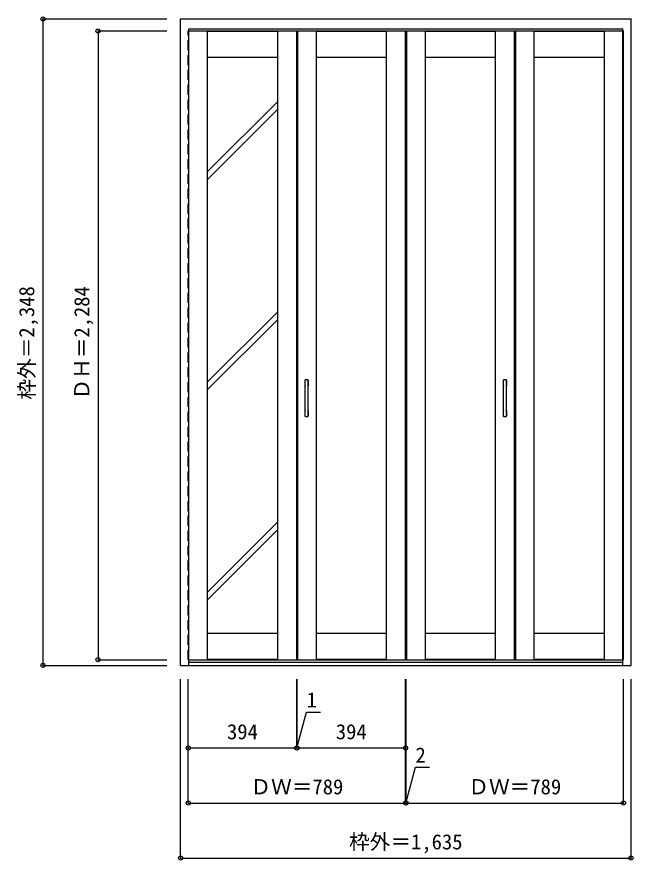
# Model space of a CAD drawing. Units: millimetres, scale not verified. Extents: x -1251 to 986, y -1460 to 1603.
import ezdxf
from ezdxf.enums import TextEntityAlignment as Align

# ---------------------------------------------------------------- set-up
doc = ezdxf.new("R2010")
doc.units = ezdxf.units.MM
doc.header["$LTSCALE"] = 30
doc.header["$PDMODE"] = 32
doc.header["$PDSIZE"] = 15
doc.linetypes.add('DASHED1', pattern=[1.8, 1.2, -0.6])
doc.layers.add('0-0', color=7, linetype='Continuous')
doc.layers.add('0-1_寸法', color=7, linetype='Continuous')
doc.styles.add('ＭＳ ゴシック', font='')
doc.styles.get('ＭＳ ゴシック').set_extended_font_data('MS Gothic')

msp = doc.modelspace()

# ---------------------------------------------------------------- linework, layer by layer
at = {"layer": '0-0', "color": 3}
for p, q in [((-656.32, -752.07), (-656.32, 1595.93)), ((-656.32, 1595.93), (978.68, 1595.93)), ((978.68, -752.07), (978.68, 1595.93)), ((-626.32, -752.07), (-626.32, 1559.93)), ((-626.32, 1559.93), (948.68, 1559.93)), ((-626.32, 1552.43), (-234.82, 1552.43)), ((-234.82, -731.57), (-234.82, 1552.43)), ((-233.82, 1552.43), (160.18, 1552.43)), ((-233.82, -731.57), (-233.82, 1552.43)), ((160.18, 1552.43), (160.18, -731.57)), ((162.18, 1552.43), (556.18, 1552.43)), ((162.18, 1552.43), (162.18, -731.57)), ((556.18, 1552.43), (556.18, -731.57)), ((557.18, 1552.43), (948.68, 1552.43)), ((557.18, 1552.43), (557.18, -731.57)), ((948.68, -752.07), (948.68, 1559.93)), ((-203.82, 152.43), (-203.82, 284.43)), ((-194.82, 285.43), (-202.82, 285.43)), ((-193.82, 152.43), (-193.82, 284.43)), ((516.18, 152.43), (516.18, 284.43)), ((525.18, 285.43), (517.18, 285.43)), ((526.18, 152.43), (526.18, 284.43)), ((-202.82, 151.43), (-194.82, 151.43)), ((517.18, 151.43), (525.18, 151.43)), ((-626.32, -731.57), (-234.82, -731.57)), ((-233.82, -731.57), (160.18, -731.57)), ((162.18, -731.57), (556.18, -731.57)), ((557.18, -731.57), (948.68, -731.57)), ((-656.32, -752.07), (978.68, -752.07)), ((-626.32, -740.07), (948.68, -740.07))]:
    msp.add_line(p, q, dxfattribs=at)
at = {"layer": '0-0', "color": 4, "linetype": 'DASHED1'}
for p, q in [((-628.82, -731.57), (-628.82, 1552.43)), ((-626.32, 1552.43), (-628.82, 1552.43)), ((948.68, 1552.43), (951.18, 1552.43)), ((951.18, -731.57), (951.18, 1552.43)), ((-626.32, -731.57), (-628.82, -731.57)), ((948.68, -731.57), (951.18, -731.57))]:
    msp.add_line(p, q, dxfattribs=at)
at = {"layer": '0-0', "linetype": 'DASHED1'}
for p, q in [((-627.41, 1552.43), (-627.41, -731.57)), ((949.76, 1552.43), (949.76, -731.57))]:
    msp.add_line(p, q, dxfattribs=at)
at = {"layer": '0-0'}
for p, q in [((-559.82, 1552.43), (-559.82, -731.57)), ((-559.82, 1551.01), (-303.82, 1551.01)), ((-303.82, -731.57), (-303.82, 1552.43)), ((-236.24, 1552.43), (-236.24, -731.57)), ((-232.41, 1552.43), (-232.41, -731.57)), ((-164.82, 1552.43), (-164.82, -731.57)), ((-164.82, 1551.01), (91.18, 1551.01)), ((91.18, -731.57), (91.18, 1552.43)), ((158.76, 1552.43), (158.76, -731.57)), ((163.59, 1552.43), (163.59, -731.57)), ((231.18, 1552.43), (231.18, -731.57)), ((231.18, 1551.01), (487.18, 1551.01)), ((487.18, -731.57), (487.18, 1552.43)), ((554.76, 1552.43), (554.76, -731.57)), ((558.59, 1552.43), (558.59, -731.57)), ((626.18, 1552.43), (626.18, -731.57)), ((626.18, 1551.01), (882.18, 1551.01)), ((882.18, -731.57), (882.18, 1552.43)), ((-303.82, 1456.43), (-559.82, 1456.43)), ((91.18, 1456.43), (-164.82, 1456.43)), ((487.18, 1456.43), (231.18, 1456.43)), ((882.18, 1456.43), (626.18, 1456.43)), ((-204.82, 264.43), (-204.82, 282.43)), ((-192.82, 264.43), (-192.82, 282.43)), ((515.18, 264.43), (515.18, 282.43)), ((527.18, 264.43), (527.18, 282.43)), ((-204.82, 154.43), (-204.82, 172.43)), ((-192.82, 154.43), (-192.82, 172.43)), ((515.18, 154.43), (515.18, 172.43)), ((527.18, 154.43), (527.18, 172.43)), ((-559.82, -635.57), (-303.82, -635.57)), ((-164.82, -635.57), (91.18, -635.57)), ((231.18, -635.57), (487.18, -635.57)), ((626.18, -635.57), (882.18, -635.57)), ((-559.82, -730.16), (-303.82, -730.16)), ((-164.82, -730.16), (91.18, -730.16)), ((231.18, -730.16), (487.18, -730.16)), ((626.18, -730.16), (882.18, -730.16))]:
    msp.add_line(p, q, dxfattribs=at)
at = {"layer": '0-0', "color": 4}
for p, q in [((-304.14, 1295.75), (-559.82, 1040.06)), ((-303.82, 1267.78), (-559.82, 1011.78)), ((-303.82, 532.39), (-559.82, 276.39)), ((-303.82, 504.1), (-559.82, 248.1)), ((-303.82, -230.9), (-559.82, -486.9)), ((-303.82, -259.18), (-559.82, -515.18))]:
    msp.add_line(p, q, dxfattribs=at)
at = {"layer": '0-0'}
for centre, start, end in [((-203.82, 282.43), 90, 180), ((-193.82, 282.43), 0, 90), ((516.18, 282.43), 90, 180), ((526.18, 282.43), 0, 90), ((-203.82, 264.43), 180, 270), ((-193.82, 264.43), 270, 0), ((516.18, 264.43), 180, 270), ((526.18, 264.43), 270, 0), ((-203.82, 172.43), 90, 180), ((-203.82, 154.43), 180, 270), ((-193.82, 172.43), 0, 90), ((-193.82, 154.43), 270, 0), ((516.18, 172.43), 90, 180), ((516.18, 154.43), 180, 270), ((526.18, 172.43), 0, 90), ((526.18, 154.43), 270, 0)]:
    msp.add_arc(centre, 1, start, end, dxfattribs=at)
at = {"layer": '0-0', "color": 3}
for centre, start, end in [((-202.82, 284.43), 90, 180), ((-194.82, 284.43), 0, 90), ((517.18, 284.43), 90, 180), ((525.18, 284.43), 0, 90), ((-202.82, 152.43), 180, 270), ((-194.82, 152.43), 270, 0), ((517.18, 152.43), 180, 270), ((525.18, 152.43), 270, 0)]:
    msp.add_arc(centre, 1, start, end, dxfattribs=at)
at = {"layer": '0-1_寸法', "color": 4}
for p, q in [((-1156.32, 1595.93), (-1156.32, -752.07)), ((-1156.32, 1595.93), (-706.32, 1595.93)), ((-956.32, 1552.43), (-956.32, -731.57)), ((-956.32, 1552.43), (-706.32, 1552.43)), ((-956.32, -731.57), (-706.32, -731.57)), ((-1156.32, -752.07), (-706.32, -752.07)), ((-656.32, -1452.07), (-656.32, -802.07)), ((-628.82, -1252.07), (-628.82, -802.07)), ((160.18, -1252.07), (160.18, -802.07)), ((978.68, -1452.07), (978.68, -802.07)), ((-233.82, -1052.07), (160.18, -1052.07)), ((-628.82, -1252.07), (160.18, -1252.07)), ((-656.32, -1452.07), (978.68, -1452.07))]:
    msp.add_line(p, q, dxfattribs=at)
for points in [[(-628.82, -1052.07), (-234.82, -1052.07), (-234.82, -802.07)], [(-234.82, -1052.07), (-233.82, -1052.07), (-233.82, -802.07)], [(160.18, -1252.07), (162.18, -1252.07), (162.18, -802.07)], [(162.18, -1252.07), (951.18, -1252.07), (951.18, -802.07)], [(-234.32, -1052.07), (-199.37, -921.64), (-148.59, -921.64)], [(161.18, -1252.07), (196.13, -1121.64), (246.91, -1121.64)]]:
    msp.add_lwpolyline(points, dxfattribs=at)
at = {"layer": '0-1_寸法'}
for p in [(-1156.32, 1595.93), (-956.32, 1552.43), (-956.32, -731.57), (-1156.32, -752.07), (-628.82, -1052.07), (-234.82, -1052.07), (-233.82, -1052.07), (160.18, -1052.07), (-628.82, -1252.07), (160.18, -1252.07), (162.18, -1252.07), (951.18, -1252.07), (-656.32, -1452.07), (978.68, -1452.07)]:
    msp.add_point(p, dxfattribs=at)

# ---------------------------------------------------------------- texts
at = {"layer": '0-1_寸法', "style": 'ＭＳ ゴシック'}
for s, p in [('枠外＝2,348', (-1171.32, 213.21)), ('ＤＨ＝2,284', (-971.32, 213.21))]:
    msp.add_text(s, height=54.99, rotation=90, dxfattribs=at).set_placement(p, align=Align.BOTTOM_LEFT)
for s, p in [('1', (-199.37, -921.64)), ('394', (-488.07, -1037.07)), ('394', (-93.07, -1037.07)), ('2', (196.13, -1121.64)), ('ＤＷ＝789', (-403.07, -1237.07)), ('ＤＷ＝789', (387.93, -1237.07)), ('枠外＝1,635', (-45.07, -1437.07))]:
    msp.add_text(s, height=54.99, dxfattribs=at).set_placement(p, align=Align.BOTTOM_LEFT)

doc.saveas('drawing.dxf')
